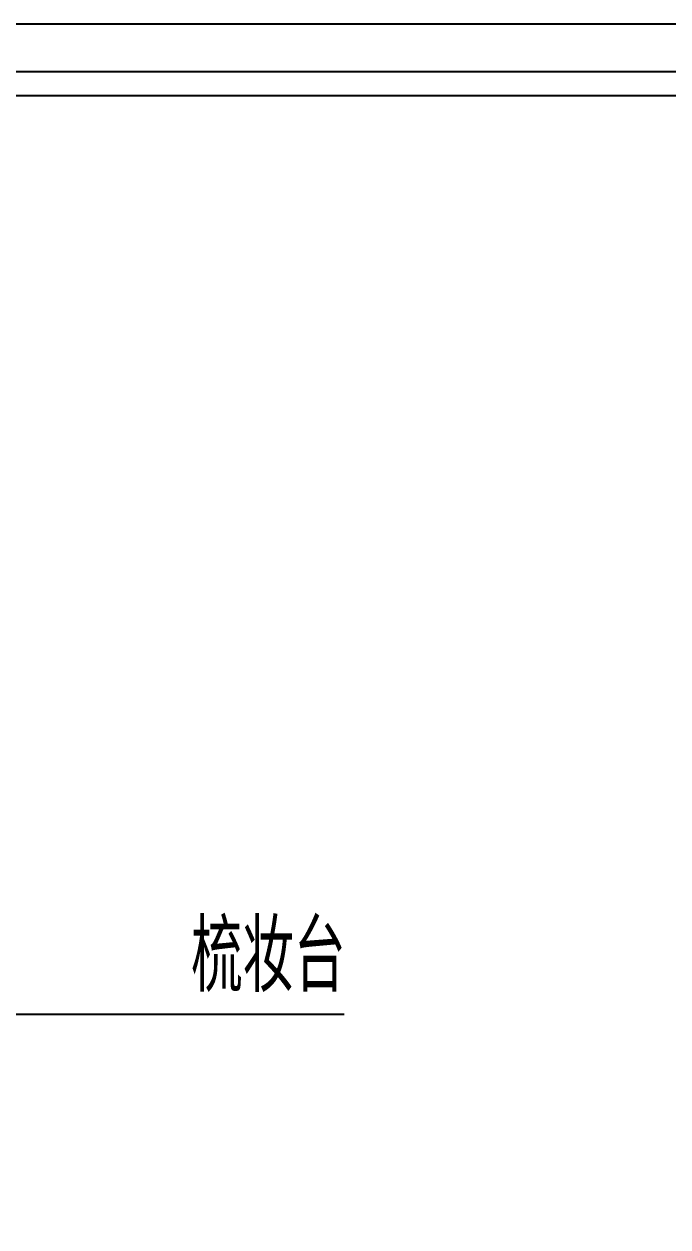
# Model space of a CAD drawing. Extents: x 23971 to 232415, y -48119 to 67869.
# Drawn here: x 200024 to 201119, y -13515 to -11467 of the extents above; entities that cross this region are included whole.
import ezdxf

# ---------------------------------------------------------------- set-up
doc = ezdxf.new("R2010")
doc.units = 0
doc.header["$LTSCALE"] = 1000
doc.header["$MEASUREMENT"] = 0
doc.layers.add('PUB_DIM', color=3, linetype='Continuous')
doc.layers.add('PUB_TEXT', color=7, linetype='Continuous')
doc.styles.add('_TCH_DIM', font='SIMPLEX', dxfattribs={"bigfont": 'GBCBIG'})
doc.styles.get("Standard").update_dxf_attribs({"font": 'gbenor.shx', "bigfont": 'gbcbig.shx'})
doc.dimstyles.new('ISO-25', dxfattribs={"dimtxt": 2.5, "dimasz": 2.5, "dimexe": 1.25, "dimexo": 0.625, "dimtad": 1, "dimtxsty": 'Standard', "dimcen": 2.5, "dimadec": 0, "dimazin": 0, "dimtfac": 1, "dimtmove": 0, "dimatfit": 3, "dimfxl": 1, "dimarcsym": 0})

# ---------------------------------------------------------------- blocks, each defined once
blk = doc.blocks.new('20kuang')
at = {"color": 251}
blk.add_line((-187899.8, 32554.2), (-193665.6, 32554.2), dxfattribs=at)
blk.add_line((-187940.5, 32513.5), (-193624.9, 32513.5))
blk.add_lwpolyline([(-193758.5, 28435.5), (-187818.5, 28435.5), (-187818.5, 32635.5), (-193758.5, 32635.5)], close=True)

msp = doc.modelspace()

# ---------------------------------------------------------------- block references
at = {"color": 146}
msp.add_blockref('20kuang', (390033, -44102.8), dxfattribs=at)

# ---------------------------------------------------------------- texts
at = {"layer": 'PUB_TEXT', "style": '_TCH_DIM'}
msp.add_text('梳妆台', height=121.53, dxfattribs=at).set_placement((200308.5, -13114.7))

# ---------------------------------------------------------------- leaders
at = {"layer": 'PUB_DIM'}
msp.add_leader([(199162.8, -13152.5), (200568.5, -13152.5)], dimstyle='ISO-25', override={"dimscale": 0, "dimasz": 120, "dimtad": 0, "dimldrblk": 'DotSmall', "dimfxl": 100, "dimfxlon": 1, "dimarcsym": 1}, dxfattribs=at)

doc.saveas('drawing.dxf')
